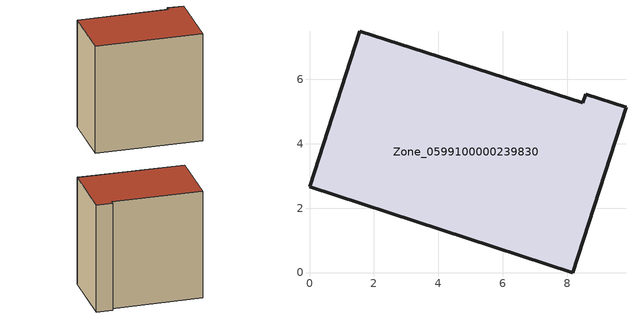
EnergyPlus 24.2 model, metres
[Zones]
Zone_0599100000239830
 floor ground (C_G): 8.17,0 0,2.67 1.56,7.49 8.49,5.27 8.58,5.54 9.83,5.13 z0
 wall outside (C_F): 8.17,0 9.83,5.13 8.58,5.54 8.49,5.27 1.56,7.49 0,2.67 8.17,0 z0:8.99
 roof outside (C_R): 0,2.67 8.17,0 9.83,5.13 8.58,5.54 8.49,5.27 1.56,7.49 z8.99
[BUILDING]
Pand.0599100000239830: North Axis=0; Terrain=City; Loads Convergence Tolerance Value=0.04; Temperature Convergence Tolerance Value=0.4; Solar Distribution=FullExterior; Maximum Number of Warmup Days=25; Minimum Number of Warmup Days=1
[Site:Location]
Rotterdam.The.Hague.AP_ZH_NLD Design_Conditions: Latitude=51.96; Longitude=4.45; Time Zone=1; Elevation=-4.5
[SITE:GROUNDTEMPERATURE:BUILDINGSURFACE]
18, 18, 18, 18, 18, 18, 18, 18, 18, 18, 18, 18
[MATERIAL] Thermal Absorptance=0.9; Solar Absorptance=0.7; Visible Absorptance=0.7
Name | Roughness | Thickness | Conductivity | Density | Specific Heat
G.TI.1975-1991 | MediumSmooth | 0.15 | 0.288461 | 540 | 1210
F.TI.1975-1991 | Rough | 0.3 | 0.230769 | 1920 | 840
R.TI.1975-1991 | MediumRough | 0.2 | 0.153846 | 1500 | 1000
[CONSTRUCTION]
C_G: G.TI.1975-1991
C_F: F.TI.1975-1991
C_R: R.TI.1975-1991
[ZONE]
Zone_0599100000239830: Type=1; Multiplier=1; Ceiling Height=Autocalculate; Volume=Autocalculate; Floor Area=autocalculate; Part of Total Floor Area=Yes
[ZONEINFILTRATION:DESIGNFLOWRATE]
Infil_Zone_0599100000239830: Zone or ZoneList or Space or SpaceList=Zone_0599100000239830; Schedule=AlwaysOn; Design Flow Rate Calculation Method=Flow/Area; Flow Rate per Floor Area=0.003; Constant Term Coefficient=1; Temperature Term Coefficient=0; Velocity Term Coefficient=0; Velocity Squared Term Coefficient=0
[HVACTEMPLATE:ZONE:IDEALLOADSAIRSYSTEM]
Zone_0599100000239830: Maximum Heating Supply Air Temperature=50; Minimum Cooling Supply Air Temperature=13; Maximum Heating Supply Air Humidity Ratio=0.0156; Minimum Cooling Supply Air Humidity Ratio=0.0077; Heating Limit=NoLimit; Cooling Limit=NoLimit; Dehumidification Control Type=ConstantSensibleHeatRatio; Cooling Sensible Heat Ratio=0.7; Dehumidification Setpoint=60; Humidification Control Type=None; Humidification Setpoint=30; Outdoor Air Method=None; Outdoor Air Flow Rate per Person=0.00944; Outdoor Air Flow Rate per Zone Floor Area=0; Outdoor Air Flow Rate per Zone=0; Demand Controlled Ventilation Type=None; Outdoor Air Economizer Type=NoEconomizer; Heat Recovery Type=None; Sensible Heat Recovery Effectiveness=0.7; Latent Heat Recovery Effectiveness=0.65
[ZONECONTROL:THERMOSTAT]
ThermostatControl_Zone_0599100000239830: Zone or ZoneList=Zone_0599100000239830; Control Type Schedule=DualSetpointControlType; Control 1=Thermostat_Zone_0599100000239830; Temperature Difference Between Cutout And Setpoint=0
[THERMOSTATSETPOINT:DUALSETPOINT]
Thermostat_Zone_0599100000239830: Heating Setpoint Temperature Schedule=HeatingSetpoint_Zone_0599100000239830; Cooling Setpoint Temperature Schedule=CoolingSetpoint_Zone_0599100000239830
[SCHEDULE:COMPACT]
HeatingSetpoint_Zone_0599100000239830: Through: 12/31, For: AllDays, Until: 24:00, 21
CoolingSetpoint_Zone_0599100000239830: Through: 12/31, For: AllDays, Until: 24:00, 24
DualSetpointControlType: Through: 12/31, For: AllDays, Until: 24:00, 4
AlwaysOn: Through: 12/31, For: AllDays, Until: 24:00, 1
